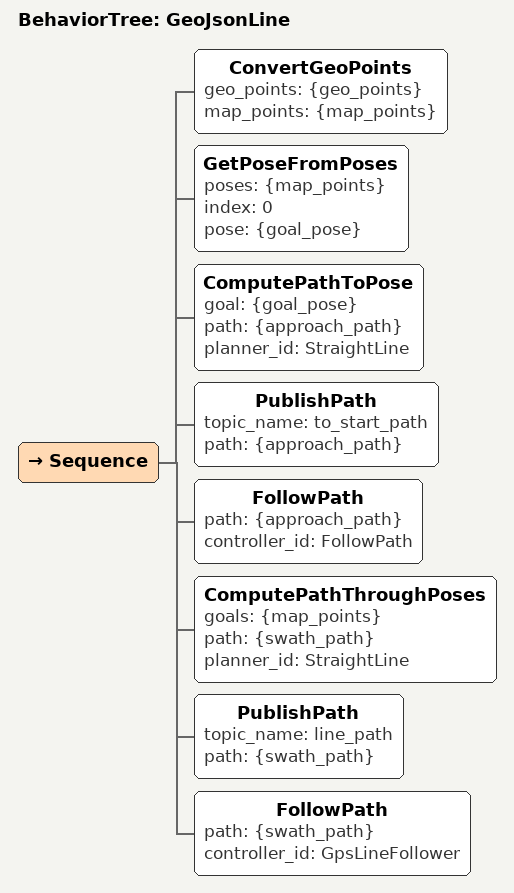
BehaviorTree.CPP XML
<root BTCPP_format="4" main_tree_to_execute="GeoJsonLine">
  <BehaviorTree ID="GeoJsonLine">
    <Sequence>
      <!-- Convert WGS84 geo_points to map frame -->
      <ConvertGeoPoints geo_points="{geo_points}" map_points="{map_points}"/>

      <!-- Approach: navigate to the first point -->
      <GetPoseFromPoses poses="{map_points}" index="0" pose="{goal_pose}"/>
      <ComputePathToPose goal="{goal_pose}" path="{approach_path}"
                         planner_id="StraightLine"/>
      <PublishPath topic_name="to_start_path" path="{approach_path}"/>
      <FollowPath path="{approach_path}" controller_id="FollowPath"/>

      <!-- Follow the full line through all points -->
      <ComputePathThroughPoses goals="{map_points}" path="{swath_path}"
                               planner_id="StraightLine"/>
      <PublishPath topic_name="line_path" path="{swath_path}"/>
      <FollowPath path="{swath_path}" controller_id="GpsLineFollower"/>
    </Sequence>
  </BehaviorTree>
</root>
